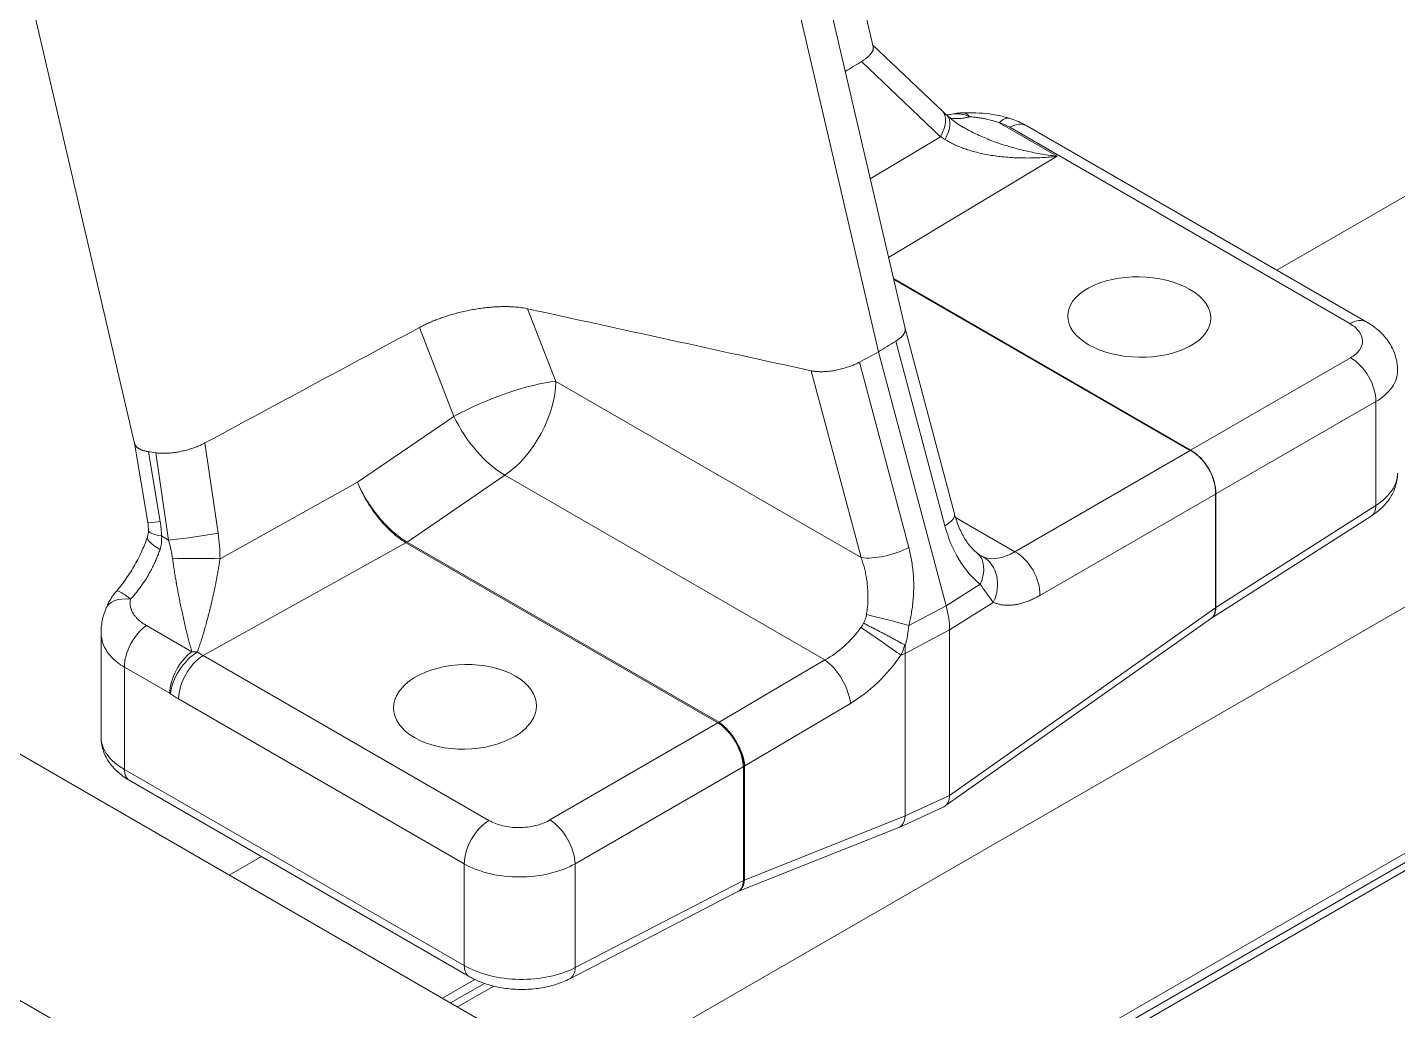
# Model space of a CAD drawing. Header units: millimetres. Extents: x -2122 to 22797, y 3569 to 89276.
# Drawn here: x 9202.2 to 9542.9, y 78974.9 to 79219.5 of the extents above; entities that cross this region are included whole.
import ezdxf

# ---------------------------------------------------------------- set-up
doc = ezdxf.new("R2010")
doc.units = ezdxf.units.MM
doc.header["$LTSCALE"] = 20
doc.layers.add('IA-TEXT', color=2, linetype='Continuous')
doc.layers.add('IA-TRAZ', color=8, linetype='Continuous', lineweight=5)
doc.styles.add('ING-AMB', font='romans.shx', dxfattribs={"width": 0.75, "oblique": 15})
doc.dimstyles.new('ING-AMB 16', dxfattribs={"dimscale": 16, "dimtxt": 3, "dimasz": 2.5, "dimexe": 1, "dimexo": 1, "dimgap": 1, "dimtad": 1, "dimdec": 0, "dimzin": 0, "dimdsep": 46, "dimtxsty": 'ING-AMB', "dimcen": 0.1, "dimclrd": 7, "dimclre": 7, "dimclrt": 2, "dimadec": 0, "dimazin": 0, "dimtfac": 1, "dimtdec": 0, "dimtmove": 0, "dimatfit": 0, "dimfxl": 1.25, "dimtfill": 1, "dimtolj": 1, "dimtzin": 0, "dimarcsym": 1})

# ---------------------------------------------------------------- blocks, each defined once
blk = doc.blocks.new('A$C6cb7b9ed')
at = {"color": 0, "linetype": 'Continuous', "lineweight": 0, "extrusion": (2.77556e-16, 0.816497, 0.57735)}
for p, q in [((2918.09, 4111.78), (871.01, 2929.9)), ((2918.09, 4109.45), (871.01, 2927.57)), ((2916.84, 4106.71), (869.77, 2924.83)), ((2224.94, 3772.83), (817.98, 2960.52)), ((1471.08, 3439.69), (1043.13, 3192.61)), ((759.07, 3149.55), (695.72, 3421.6)), ((942.73, 3248.21), (902.24, 3422.12)), ((950.66, 3178.09), (897.27, 3407.42)), ((944.04, 3172.3), (890.88, 3400.6)), ((871.01, 2991.14), (199.26, 3378.98)), ((817.98, 2960.52), (146.23, 3348.36)), ((942.64, 3248.61), (959.88, 3232.25)), ((959.48, 3225.83), (939.8, 3244.52)), ((974.07, 3229.28), (988.5, 3220.95)), ((1061.22, 3179.35), (976.69, 3228.16)), ((980.97, 3228.51), (1065.5, 3179.7)), ((941.99, 3215.33), (959.48, 3225.83)), ((988.5, 3220.95), (946.55, 3195.76)), ((947.76, 3190.54), (1021.67, 3147.88)), ((1021.57, 3147.81), (947.8, 3190.4)), ((856.79, 3183.04), (863.8, 3164.98)), ((838.48, 3156.26), (829.9, 3178.38)), ((962.94, 3132.06), (950.66, 3178.11)), ((960.87, 3109.16), (944.04, 3172.3)), ((960.58, 3129.04), (948.33, 3174.95)), ((939.29, 3169.74), (951.58, 3123.66)), ((1021.67, 3147.88), (1061.42, 3170.83)), ((939.72, 3121.15), (927.33, 3167.61)), ((863.8, 3164.98), (939.72, 3121.15)), ((1067.7, 3159.94), (1027.95, 3136.99)), ((1067.7, 3134.12), (1067.7, 3159.94)), ((814.46, 3139.87), (838.48, 3156.26)), ((759.06, 3149.6), (762.35, 3129.88)), ((776.56, 3149.66), (779.84, 3127.25)), ((762.53, 3147.48), (765.43, 3130.09)), ((767.5, 3125.5), (764.32, 3147.22)), ((977.91, 3122.61), (1021.57, 3147.81)), ((851.17, 3141.64), (826.81, 3125.02)), ((930.74, 3095.7), (851.17, 3141.64)), ((780.31, 3120.88), (814.46, 3139.87)), ((1027.84, 3136.94), (984.19, 3111.73)), ((1027.84, 3108.62), (1027.84, 3136.94)), ((1027.95, 3136.99), (1027.95, 3108.7)), ((1026.85, 3106.06), (1066.59, 3131.48)), ((1027.95, 3108.7), (1067.7, 3134.12)), ((963.22, 3131.09), (977.91, 3122.61)), ((765.74, 3126.52), (767.5, 3125.5)), ((826.53, 3124.82), (776.14, 3096.79)), ((904.13, 3080.02), (826.53, 3124.82)), ((826.82, 3125.01), (904.46, 3080.18)), ((960.87, 3109.16), (969.34, 3114.5)), ((951.57, 3104.23), (960.87, 3109.16)), ((972.58, 3110.02), (961.72, 3103.17)), ((961.72, 3062), (1027.84, 3108.62)), ((761.99, 3104.27), (773.29, 3097.74)), ((960.64, 3059.38), (1026.85, 3106.07)), ((750.74, 3102.45), (750.74, 3076.46)), ((961.72, 3103.17), (950.69, 3097.33)), ((961.72, 3062), (961.72, 3103.17)), ((950.69, 3097.31), (949.63, 3096.88)), ((950.69, 3056.9), (950.69, 3097.31)), ((756.52, 3093.92), (756.52, 3068.48)), ((767.83, 3087.39), (756.52, 3093.92)), ((776.14, 3096.79), (847.17, 3055.78)), ((904.46, 3080.18), (930.74, 3095.7)), ((841.05, 3044.99), (770.01, 3086)), ((937.08, 3084.9), (910.8, 3069.38)), ((862.34, 3055.89), (904.13, 3080.02)), ((904.13, 3080.02), (904.14, 3080.02)), ((756.52, 3068.48), (841.05, 3019.67)), ((910.41, 3069.13), (868.62, 3045)), ((910.44, 3069.15), (910.41, 3069.13)), ((910.44, 3040.86), (910.44, 3069.15)), ((910.69, 3069.32), (910.69, 3040.96)), ((842.28, 3016.96), (757.75, 3065.76)), ((950.69, 3056.9), (961.72, 3062)), ((910.69, 3040.96), (950.69, 3056.89)), ((949.18, 3054.05), (960.33, 3059.2)), ((909.07, 3038.07), (949.09, 3054.01)), ((790.59, 3046.81), (782.59, 3042.19)), ((841.05, 3019.67), (841.05, 3044.99)), ((868.62, 3045), (868.62, 3019.18)), ((782.59, 3042.19), (835.63, 3011.57)), ((868.62, 3019.18), (910.44, 3040.86)), ((909.09, 3038.08), (867.27, 3016.4)), ((843.68, 3016.22), (835.63, 3011.57)), ((846.04, 3015.26), (837.64, 3010.41)), ((848.37, 3014.57), (839.4, 3009.39))]:
    blk.add_line(p, q, dxfattribs=at)
at = {"color": 0, "linetype": 'Continuous', "lineweight": 0}
for centre, major_axis, ratio, start_param, end_param in [((953.08, 3225.08), (6.8, 7.16), 0.483221, -1.045315, 0), ((954.4, 3223.85), (6.71, 7.25), 0.434328, -1.022612, 0), ((973.9, 3221.93), (2.64, 8.49), 0.376106, 0, 0.651747), ((970.47, 3225.05), (-9.16, 1.05), 0.531857, -2.254713, -1.913135), ((976.52, 3220.81), (4.44, 7.7), 0.57735, 0, 0.759218), ((1061.05, 3172), (4.44, 7.7), 0.57735, 0.000001, 0.759218), ((1061.25, 3163.48), (-4.44, 7.7), 0.607171, -2.355852, -0.785741), ((849.83, 3156.92), (-18.42, -7.15), 0.211325, -2.509678, -0.991242), ((849.83, 3156.92), (9.88, 17.11), 0.57735, -2.260223, -0.785398), ((1021.24, 3140.37), (-4.44, 7.7), 0.636121, -2.354825, -0.786768), ((1021.5, 3140.53), (-4.44, 7.7), 0.607171, -2.355852, -0.785741), ((954.35, 3129.77), (8.59, 2.29), 0.345066, -0.855882, 0), ((772.09, 3131.51), (-9.74, -1.63), 0.042248, 0, 0.810873), ((772.4, 3127.94), (-9.88, -0.06), 0.189338, 0.000007, 0.829483), ((771.61, 3123.12), (-9.35, 3.19), 0.244065, 0.000066, 0.929295), ((774.16, 3126.93), (9.77, 1.43), 0.06145, -2.329668, -0.960292), ((753.89, 3124.91), (-8.88, 20.44), 0.585154, -2.012557, -1.791291), ((936.32, 3194.37), (109.72, 69.14), 0.066829, -3.108425, -3.106399), ((963.11, 3115.23), (5.5, 6.98), 0.647194, -1.193716, -0.000001), ((978.58, 3139.17), (8.82, 17.7), 0.532047, -3.105409, -2.441137), ((965.98, 3113.45), (3.44, 8.19), 0.836729, -1.639042, -0.102629), ((977.58, 3115.17), (-4.44, 7.7), 0.636121, -2.354825, -0.786768), ((947.77, 3111.22), (-9.86, 17.08), 0.57735, -2.356198, -2.007125), ((946, 3105.35), (-8.6, 2.23), 0.04642, -2.262706, -0.94676), ((929.24, 3111.07), (-11.9, -15.87), 0.642269, 0.9586, 1.593089), ((943.89, 3100.8), (-7.3, 5.07), 0.008672, -2.468124, -0.953239), ((776.29, 3113.07), (10.04, -17.09), 0.59571, -0.890402, -0.789185), ((937.68, 3105.93), (-8.37, 17.93), 0.556065, -2.307543, -2.194774), ((841.22, 3084.03), (-17.77, -0.41), 0.592266, -5.511224, 0.771961), ((931.34, 3088.82), (-4.52, 7.65), 0.469426, -2.357279, -0.794509), ((767.83, 3085.82), (-0.96, 1.66), 0.57735, -0.886915, -0.785573), ((904.09, 3083.65), (-3.9, -3.21), 0.623332, 1.169904, 1.181088), ((904.96, 3073.24), (-4.46, 7.69), 0.475436, -2.353619, -0.79004), ((905.07, 3073.3), (-4.52, 7.65), 0.469426, -2.357279, -0.794509), ((904.29, 3072.86), (-4.44, 7.7), 0.546739, -2.355852, -0.785741), ((904.32, 3072.87), (-4.46, 7.69), 0.545301, -2.356969, -0.786922), ((946.79, 3059.47), (-2.34, 5.45), 0.574544, 3.126066, 3.991227), ((862.5, 3048.73), (-4.44, 7.7), 0.546739, -2.355852, -0.785741), ((906.87, 3043.57), (2.19, -5.51), 0.573314, 0.004029, 0.86516), ((906.36, 3043.34), (2.73, -5.26), 0.576955, 0, 0.811218), ((864.54, 3021.66), (2.73, -5.26), 0.576955, 0, 0.811218)]:
    blk.add_ellipse(centre, major_axis=major_axis, ratio=ratio, start_param=start_param, end_param=end_param, dxfattribs=at)
at = {"color": 0, "linetype": 'Continuous', "lineweight": 0, "extrusion": (2.42655e-16, 1.71846e-16, -1)}
blk.add_ellipse((965.31, 3222.89), major_axis=(-0.19, 8.89), ratio=0.375481, start_param=0.000193, end_param=0.488325, dxfattribs=at)
at = {"color": 0, "linetype": 'Continuous', "lineweight": 0, "extrusion": (-2.03314e-15, -3.24612e-15, -1)}
blk.add_ellipse((964.89, 3222.89), major_axis=(-18.78, 11.76), ratio=0.017335, start_param=-1.350359, end_param=-1.289866, dxfattribs=at)
at = {"color": 0, "linetype": 'Continuous', "lineweight": 0, "extrusion": (-5.54986e-17, 1.17977e-18, -1)}
blk.add_ellipse((1008.89, 3180.97), major_axis=(-17.79, 0.38), ratio=0.562058, start_param=-0.796831, end_param=5.486354, dxfattribs=at)
at = {"color": 0, "linetype": 'Continuous', "lineweight": 0, "extrusion": (-3.3436e-17, 2.45991e-16, -1)}
blk.add_ellipse((849.83, 3156.92), major_axis=(-11.13, 16.32), ratio=0.516527, start_param=-2.314791, end_param=-1.269942, dxfattribs=at)
at = {"color": 0, "linetype": 'Continuous', "lineweight": 0, "extrusion": (-1.19875e-16, 3.32537e-16, -1)}
blk.add_ellipse((1029.6, 3147.01), major_axis=(8.63, 0.04), ratio=0.265759, start_param=-2.766673, end_param=-2.73647, dxfattribs=at)
at = {"color": 0, "linetype": 'Continuous', "lineweight": 0, "extrusion": (7.59193e-17, 1.99811e-17, -1)}
blk.add_ellipse((1031.17, 3144.3), major_axis=(-4.35, -7.46), ratio=0.265759, start_param=-0.405122, end_param=-0.37492, dxfattribs=at)
at = {"color": 0, "linetype": 'Continuous', "lineweight": 0, "extrusion": (6.74475e-17, 3.06689e-16, -1)}
blk.add_ellipse((1063.4, 3136.47), major_axis=(3.19, -4.99), ratio=0.576955, start_param=-0.758894, end_param=0, dxfattribs=at)
at = {"color": 0, "linetype": 'Continuous', "lineweight": 0, "extrusion": (1.79301e-17, 1.7072e-16, -1)}
blk.add_ellipse((756.82, 3128.29), major_axis=(1.98, -14), ratio=0.621694, start_param=-1.61158, end_param=-1.357032, dxfattribs=at)
at = {"color": 0, "linetype": 'Continuous', "lineweight": 0, "extrusion": (1.75005e-17, 5.95449e-17, -1)}
blk.add_ellipse((761.09, 3125.37), major_axis=(-5.16, 28.72), ratio=0.644592, start_param=1.620997, end_param=1.842057, dxfattribs=at)
at = {"color": 0, "linetype": 'Continuous', "lineweight": 0, "extrusion": (2.34044e-18, 3.23674e-16, -1)}
blk.add_ellipse((826.41, 3129.6), major_axis=(-3.09, -5.06), ratio=0.590234, start_param=-0.895412, end_param=-0.825678, dxfattribs=at)
at = {"color": 0, "linetype": 'Continuous', "lineweight": 0, "extrusion": (1.66073e-17, 2.77058e-16, -1)}
blk.add_ellipse((935.6, 3197.53), major_axis=(-109.5, -72.31), ratio=0.095174, start_param=-0.046107, end_param=-0.044078, dxfattribs=at)
at = {"color": 0, "linetype": 'Continuous', "lineweight": 0, "extrusion": (-2.5697e-16, 2.76559e-16, -1)}
blk.add_ellipse((826.42, 3129.59), major_axis=(-2.96, -5.13), ratio=0.57735, start_param=-0.88137, end_param=-0.811578, dxfattribs=at)
at = {"color": 0, "linetype": 'Continuous', "lineweight": 0, "extrusion": (-5.38958e-18, 2.66453e-15, -1)}
blk.add_ellipse((774.63, 3120.55), major_axis=(9.88, 0), ratio=0.040344, start_param=-2.241075, end_param=-0.958755, dxfattribs=at)
at = {"color": 0, "linetype": 'Continuous', "lineweight": 0, "extrusion": (1.35881e-16, -7.86661e-17, -1)}
blk.add_ellipse((946.01, 3124.78), major_axis=(-8.59, -2.29), ratio=0.345066, start_param=-2.180991, end_param=-0.662554, dxfattribs=at)
at = {"color": 0, "linetype": 'Continuous', "lineweight": 0, "extrusion": (-3.62047e-17, 4.32932e-16, -1)}
blk.add_ellipse((760.22, 3105.25), major_axis=(-8.25, 3.3), ratio=0.553151, start_param=0.000007, end_param=1.094965, dxfattribs=at)
at = {"color": 0, "linetype": 'Continuous', "lineweight": 0, "extrusion": (1.14215e-16, 3.36595e-16, -1)}
blk.add_ellipse((1023.65, 3111.05), major_axis=(3.19, -4.99), ratio=0.576955, start_param=-0.758894, end_param=-0.002194, dxfattribs=at)
at = {"color": 0, "linetype": 'Continuous', "lineweight": 0, "extrusion": (2.53601e-16, 3.14651e-16, -1)}
blk.add_ellipse((1023.44, 3110.91), major_axis=(3.41, -4.84), ratio=0.575771, start_param=-0.731812, end_param=0, dxfattribs=at)
at = {"color": 0, "linetype": 'Continuous', "lineweight": 0, "extrusion": (-8.9074e-17, 2.0528e-16, -1)}
blk.add_ellipse((1031.16, 3099.66), major_axis=(-2.72, 9.28), ratio=0.4236, start_param=-0.163067, end_param=-0.132856, dxfattribs=at)
at = {"color": 0, "linetype": 'Continuous', "lineweight": 0, "extrusion": (3.89112e-17, 2.3393e-16, -1)}
blk.add_ellipse((762.81, 3097.55), major_axis=(4.44, 7.7), ratio=0.57735, start_param=-2.356194, end_param=-0.916272, dxfattribs=at)
at = {"color": 0, "linetype": 'Continuous', "lineweight": 0, "extrusion": (-8.49925e-17, 2.41367e-16, -1)}
blk.add_ellipse((774.11, 3091.02), major_axis=(4.44, 7.7), ratio=0.57735, start_param=-2.356194, end_param=-0.916272, dxfattribs=at)
at = {"color": 0, "linetype": 'Continuous', "lineweight": 0, "extrusion": (-1.05098e-16, 1.40603e-16, -1)}
blk.add_ellipse((774.25, 3090.93), major_axis=(5.07, 7.3), ratio=0.516018, start_param=-2.401956, end_param=-0.861792, dxfattribs=at)
at = {"color": 0, "linetype": 'Continuous', "lineweight": 0, "extrusion": (3.46913e-17, 2.19318e-16, -1)}
blk.add_ellipse((774.19, 3090.11), major_axis=(9.83, -1.55), ratio=0.759953, start_param=-1.781692, end_param=-1.640089, dxfattribs=at)
at = {"color": 0, "linetype": 'Continuous', "lineweight": 0, "extrusion": (-1.65999e-17, 1.37781e-16, -1)}
for centre in [(776.3, 3089.63), (847.34, 3048.62)]:
    blk.add_ellipse(centre, major_axis=(4.44, 7.7), ratio=0.57735, start_param=-2.356194, end_param=-0.811578, dxfattribs=at)
at = {"color": 0, "linetype": 'Continuous', "lineweight": 0, "extrusion": (1.0903e-16, 2.55245e-16, -1)}
blk.add_ellipse((770.01, 3109.43), major_axis=(-14.35, 24.85), ratio=0.57735, start_param=-2.356187, end_param=-2.254929, dxfattribs=at)
at = {"color": 0, "linetype": 'Continuous', "lineweight": 0, "extrusion": (-4.79676e-17, 6.21457e-17, -1)}
blk.add_ellipse((1461.8, 3007.03), major_axis=(-558.62, 71.93), ratio=0.03872, start_param=0.054049, end_param=0.061861, dxfattribs=at)
at = {"color": 0, "linetype": 'Continuous', "lineweight": 0, "extrusion": (1.14741e-16, 2.54248e-16, -1)}
blk.add_ellipse((760.71, 3070.9), major_axis=(-2.96, -5.13), ratio=0.57735, start_param=0, end_param=0.785398, dxfattribs=at)
at = {"color": 0, "linetype": 'Continuous', "lineweight": 0, "extrusion": (-3.20253e-16, 3.13855e-16, -1)}
blk.add_ellipse((1124.19, 3585.2), major_axis=(-215.16, -516.37), ratio=0.038602, start_param=-0.062433, end_param=-0.054596, dxfattribs=at)
at = {"color": 0, "linetype": 'Continuous', "lineweight": 0, "extrusion": (-1.74553e-16, 3.04616e-16, -1)}
blk.add_ellipse((909.97, 3078.01), major_axis=(8.21, 9.19), ratio=0.587419, start_param=-4.214894, end_param=-4.203711, dxfattribs=at)
at = {"color": 0, "linetype": 'Continuous', "lineweight": 0, "extrusion": (1.28814e-17, 1.99733e-16, -1)}
blk.add_ellipse((957.52, 3064.43), major_axis=(2.97, -5.15), ratio=0.575771, start_param=-0.784029, end_param=0.052217, dxfattribs=at)
at = {"color": 0, "linetype": 'Continuous', "lineweight": 0, "extrusion": (-1.37044e-16, 1.66516e-16, -1)}
blk.add_ellipse((911.18, 3038.33), major_axis=(0, 2.7), ratio=0.774612, start_param=-0.361591, end_param=-0.234225, dxfattribs=at)
at = {"color": 0, "linetype": 'Continuous', "lineweight": 0, "extrusion": (-8.87111e-17, 1.79415e-16, -1)}
blk.add_ellipse((845.24, 3022.09), major_axis=(-2.96, -5.13), ratio=0.57735, start_param=0, end_param=0.785398, dxfattribs=at)
at = {"color": 0, "linetype": 'Continuous', "lineweight": 0}
for points, weights in [([(939.8, 3244.52), (941.91, 3245.83), (942.98, 3247.14), (942.73, 3248.21)], [1, 0.916395731961, 0.88772955141, 0.914001458347]), ([(829.9, 3178.38), (838.12, 3182.81), (849.07, 3184.71), (856.76, 3183.04)], [1, 0.817280942531, 0.816916973799, 0.998908093805]), ([(856.76, 3183.04), (856.77, 3183.04), (856.78, 3183.04), (856.79, 3183.04)], [0.998908093805, 0.999271336079, 0.999635304811, 1]), ([(948.33, 3174.95), (950.01, 3176), (950.89, 3177.11), (950.66, 3178.09)], [1, 0.898752231693, 0.85349583585, 0.86423081247]), ([(927.33, 3167.61), (930.71, 3166.87), (935.59, 3167.74), (939.29, 3169.74)], [1, 0.816916247342, 0.816916247342, 1]), ([(759.07, 3149.55), (759.31, 3148.5), (760.53, 3147.78), (762.53, 3147.48)], [0.99006369619, 0.94287321515, 0.94618531642, 1]), ([(764.32, 3147.22), (768, 3146.67), (772.8, 3147.63), (776.56, 3149.66)], [1, 0.849744137706, 0.849744137706, 1]), ([(950.69, 3097.33), (950.69, 3097.32), (950.69, 3097.31), (950.69, 3097.31)], [1, 0.999999904181, 0.999999904181, 1]), ([(950.69, 3056.89), (950.69, 3056.89), (950.69, 3056.9), (950.69, 3056.9)], [1, 0.9999996191, 0.9999996191, 1])]:
    blk.add_rational_spline(points, weights, degree=3, dxfattribs=at)
for points in [[(935.78, 3242.03), (937.12, 3242.86), (938.46, 3243.69), (939.8, 3244.52)], [(959.88, 3232.25), (960.28, 3231.87), (960.69, 3231.48), (961.1, 3231.1)], [(961.94, 3231.38), (962.97, 3231.61), (964.04, 3231.75), (965.12, 3231.78)], [(856.79, 3183.04), (880.31, 3177.89), (903.82, 3172.75), (927.33, 3167.61)], [(776.56, 3149.66), (794.34, 3159.23), (812.12, 3168.81), (829.9, 3178.38)], [(939.29, 3169.74), (940.87, 3170.59), (942.46, 3171.44), (944.04, 3172.3)], [(944.04, 3172.3), (945.47, 3173.18), (946.9, 3174.07), (948.33, 3174.95)], [(762.53, 3147.48), (763.12, 3147.39), (763.72, 3147.3), (764.32, 3147.22)], [(762.27, 3126.31), (762.44, 3126.81), (762.53, 3127.32), (762.53, 3127.88)], [(762.53, 3127.88), (762.52, 3128.53), (762.47, 3129.21), (762.35, 3129.88)], [(939.7, 3103.78), (939.94, 3104.12), (940.16, 3104.47), (940.35, 3104.83)], [(951.57, 3104.23), (951.46, 3102.52), (951.16, 3100.85), (950.66, 3099.23)], [(950.6, 3099.42), (950.33, 3098.55), (950, 3097.7), (949.63, 3096.88)]]:
    blk.add_open_spline(points, degree=3, dxfattribs=at)
for points, knots in [([(960.98, 3231.21), (961.05, 3231.22), (961.11, 3231.23), (961.39, 3231.26), (961.62, 3231.3), (961.87, 3231.36)], [9.4517, 9.4517, 9.4517, 9.4517, 10.069049, 10.069049, 11.867183, 11.867183, 11.867183, 11.867183]), ([(961.1, 3231.1), (961.84, 3230.42), (962.68, 3229.76), (964.1, 3228.8), (964.64, 3228.46), (965.2, 3228.14)], [0, 0, 0, 0, 3.764031, 3.764031, 5.925643, 5.925643, 5.925643, 5.925643]), ([(966.71, 3230.77), (966.42, 3230.69), (966.14, 3230.62), (965.86, 3230.57), (965.58, 3230.51), (965.3, 3230.46), (965.02, 3230.42), (964.74, 3230.38), (964.46, 3230.36), (964.18, 3230.34), (963.9, 3230.32), (963.63, 3230.32), (963.35, 3230.33), (963.08, 3230.34), (962.81, 3230.36), (962.55, 3230.39), (962.28, 3230.42), (962.02, 3230.47), (961.77, 3230.52), (961.76, 3230.52), (961.76, 3230.53), (961.75, 3230.53)], [4.9361838, 4.9361838, 4.9361838, 4.9361838, 4.9972539, 4.9972539, 4.9972539, 5.0589091, 5.0589091, 5.0589091, 5.1210951, 5.1210951, 5.1210951, 5.1838388, 5.1838388, 5.1838388, 5.2467092, 5.2467092, 5.2467092, 5.309464, 5.309464, 5.309464, 5.3108936, 5.3108936, 5.3108936, 5.3108936]), ([(966.71, 3230.77), (966.18, 3231.02), (965.65, 3231.21), (965.11, 3231.34), (964.84, 3231.41), (964.57, 3231.45), (964.3, 3231.49), (964.02, 3231.52), (963.75, 3231.54), (963.47, 3231.54), (962.93, 3231.54), (962.4, 3231.48), (961.87, 3231.36)], [0, 0, 0, 0, 0.000999487, 0.000999487, 0.000999487, 0.00149923, 0.00149923, 0.00149923, 0.001998974, 0.001998974, 0.001998974, 0.002993014, 0.002993014, 0.002993014, 0.002993014]), ([(965.12, 3231.78), (966.12, 3231.8), (967.18, 3231.79), (969.35, 3231.71), (970.48, 3231.62), (972.82, 3231.32), (974.03, 3231.09), (975.65, 3230.68), (976.1, 3230.56), (976.55, 3230.42)], [0.00067, 0.00067, 0.00067, 0.00067, 3.192993, 3.192993, 6.561194, 6.561194, 10.272527, 10.272527, 11.708229, 11.708229, 11.708229, 11.708229]), ([(974.07, 3229.28), (973.87, 3229.36), (973.68, 3229.43), (973.48, 3229.49), (973.29, 3229.56), (973.09, 3229.62), (972.9, 3229.69), (972.71, 3229.74), (972.52, 3229.8), (972.33, 3229.85), (972.29, 3229.87), (972.24, 3229.88), (972.19, 3229.89), (971.98, 3229.95), (971.76, 3230.01), (971.55, 3230.06), (971.34, 3230.11), (971.13, 3230.16), (970.91, 3230.21), (970.79, 3230.24), (970.66, 3230.26), (970.54, 3230.29), (970.45, 3230.3), (970.37, 3230.32), (970.29, 3230.34), (970.13, 3230.37), (969.97, 3230.4), (969.8, 3230.42), (969.65, 3230.45), (969.5, 3230.47), (969.34, 3230.5), (969.13, 3230.53), (968.92, 3230.56), (968.71, 3230.59), (968.68, 3230.59), (968.65, 3230.59), (968.62, 3230.6), (968.56, 3230.61), (968.49, 3230.61), (968.43, 3230.62), (968.23, 3230.65), (968.04, 3230.67), (967.84, 3230.69), (967.65, 3230.7), (967.46, 3230.72), (967.27, 3230.73), (967.08, 3230.75), (966.89, 3230.76), (966.71, 3230.77)], [0, 0, 0, 0, 0.000348938, 0.000348938, 0.000348938, 0.000684045, 0.000684045, 0.000684045, 0.001001475, 0.001001475, 0.001001475, 0.001083606, 0.001083606, 0.001083606, 0.001435153, 0.001435153, 0.001435153, 0.001780235, 0.001780235, 0.001780235, 0.00198021, 0.00198021, 0.00198021, 0.002111452, 0.002111452, 0.002111452, 0.002364389, 0.002364389, 0.002364389, 0.002600403, 0.002600403, 0.002600403, 0.002926701, 0.002926701, 0.002926701, 0.002970315, 0.002970315, 0.002970315, 0.003071688, 0.003071688, 0.003071688, 0.003372388, 0.003372388, 0.003372388, 0.003666404, 0.003666404, 0.003666404, 0.00396042, 0.00396042, 0.00396042, 0.00396042]), ([(976.55, 3230.42), (977.8, 3230.03), (979, 3229.54), (980.42, 3228.81), (980.69, 3228.66), (980.97, 3228.51)], [0, 0, 0, 0, 4.060505, 4.060505, 5.071368, 5.071368, 5.071368, 5.071368]), ([(965.2, 3228.14), (965.36, 3228.04), (965.52, 3227.95), (965.69, 3227.86), (966.15, 3227.6), (966.62, 3227.35), (967.11, 3227.1), (967.61, 3226.84), (968.12, 3226.59), (968.65, 3226.35), (969.18, 3226.1), (969.73, 3225.85), (970.29, 3225.62), (970.86, 3225.37), (971.45, 3225.14), (972.04, 3224.91), (972.18, 3224.86), (972.31, 3224.8), (972.45, 3224.75), (973.07, 3224.52), (973.7, 3224.29), (974.34, 3224.08), (974.99, 3223.86), (975.65, 3223.65), (976.31, 3223.45), (976.98, 3223.25), (977.65, 3223.06), (978.33, 3222.88), (978.95, 3222.71), (979.58, 3222.55), (980.21, 3222.4), (980.9, 3222.24), (981.6, 3222.09), (982.29, 3221.94), (982.96, 3221.81), (983.63, 3221.68), (984.29, 3221.56), (984.95, 3221.45), (985.6, 3221.34), (986.25, 3221.25), (986.89, 3221.15), (987.52, 3221.07), (988.15, 3220.99), (988.27, 3220.98), (988.38, 3220.96), (988.5, 3220.95)], [0.8153593, 0.8153593, 0.8153593, 0.8153593, 0.8348788, 0.8348788, 0.8348788, 0.890213, 0.890213, 0.890213, 0.9470763, 0.9470763, 0.9470763, 1.0048791, 1.0048791, 1.0048791, 1.0639955, 1.0639955, 1.0639955, 1.0777251, 1.0777251, 1.0777251, 1.1389996, 1.1389996, 1.1389996, 1.2010213, 1.2010213, 1.2010213, 1.2632689, 1.2632689, 1.2632689, 1.3205787, 1.3205787, 1.3205787, 1.3831331, 1.3831331, 1.3831331, 1.4434306, 1.4434306, 1.4434306, 1.5025489, 1.5025489, 1.5025489, 1.5601619, 1.5601619, 1.5601619, 1.5707963, 1.5707963, 1.5707963, 1.5707963]), ([(988.5, 3220.95), (987.88, 3220.88), (987.25, 3220.82), (986.62, 3220.77), (985.98, 3220.71), (985.33, 3220.67), (984.68, 3220.63), (984.01, 3220.59), (983.35, 3220.57), (982.68, 3220.55), (982, 3220.53), (981.32, 3220.52), (980.64, 3220.53), (980.52, 3220.53), (980.41, 3220.53), (980.29, 3220.53), (979.61, 3220.54), (978.93, 3220.55), (978.26, 3220.58), (977.59, 3220.61), (976.93, 3220.65), (976.27, 3220.71), (975.62, 3220.76), (974.98, 3220.82), (974.34, 3220.89), (973.76, 3220.96), (973.17, 3221.03), (972.6, 3221.12), (971.99, 3221.21), (971.39, 3221.31), (970.81, 3221.42), (970.25, 3221.53), (969.71, 3221.65), (969.17, 3221.77), (968.65, 3221.89), (968.14, 3222.02), (967.64, 3222.16), (967.15, 3222.29), (966.67, 3222.44), (966.21, 3222.59), (966.1, 3222.62), (966, 3222.65), (965.9, 3222.69), (965.44, 3222.84), (965, 3223), (964.57, 3223.17), (964.15, 3223.33), (963.74, 3223.5), (963.35, 3223.67), (962.96, 3223.85), (962.58, 3224.03), (962.22, 3224.21), (961.86, 3224.39), (961.52, 3224.58), (961.19, 3224.77), (960.98, 3224.89), (960.78, 3225.01), (960.58, 3225.14)], [4.712389, 4.712389, 4.712389, 4.712389, 4.7699355, 4.7699355, 4.7699355, 4.8293227, 4.8293227, 4.8293227, 4.8898607, 4.8898607, 4.8898607, 4.9519053, 4.9519053, 4.9519053, 4.9626066, 4.9626066, 4.9626066, 5.0248599, 5.0248599, 5.0248599, 5.0871268, 5.0871268, 5.0871268, 5.1483693, 5.1483693, 5.1483693, 5.2054602, 5.2054602, 5.2054602, 5.2661718, 5.2661718, 5.2661718, 5.3237944, 5.3237944, 5.3237944, 5.3804612, 5.3804612, 5.3804612, 5.4358685, 5.4358685, 5.4358685, 5.4483065, 5.4483065, 5.4483065, 5.503537, 5.503537, 5.503537, 5.5577804, 5.5577804, 5.5577804, 5.6115238, 5.6115238, 5.6115238, 5.6646076, 5.6646076, 5.6646076, 5.6985, 5.6985, 5.6985, 5.6985]), ([(1061.42, 3170.83), (1062.38, 3171.38), (1063.14, 3172.05), (1064.16, 3173.5), (1064.42, 3174.28), (1064.38, 3175.85), (1064.09, 3176.64), (1063, 3178.11), (1062.21, 3178.78), (1061.22, 3179.35)], [4.738569, 4.738569, 4.738569, 4.738569, 5.124723, 5.124723, 5.510877, 5.510877, 5.897031, 5.897031, 6.283185, 6.283185, 6.283185, 6.283185]), ([(1065.5, 3179.7), (1066.59, 3179.07), (1067.61, 3178.34), (1069.45, 3176.67), (1070.27, 3175.73), (1071.59, 3173.73), (1072.12, 3172.67), (1072.83, 3170.52), (1073.04, 3169.42), (1073.12, 3168.09), (1073.12, 3167.86), (1073.12, 3167.64)], [0.000004, 0.000004, 0.000004, 0.000004, 4.052333, 4.052333, 8.093454, 8.093454, 11.895487, 11.895487, 15.479799, 15.479799, 16.209886, 16.209886, 16.209886, 16.209886]), ([(1073.12, 3167.64), (1073.12, 3166.24), (1072.66, 3164.84), (1070.84, 3162.21), (1069.45, 3160.98), (1067.7, 3159.94)], [0.7852532, 0.7852532, 0.7852532, 0.7852532, 1.1584623, 1.1584623, 1.5446164, 1.5446164, 1.5446164, 1.5446164]), ([(1073.12, 3142.14), (1073.12, 3141.17), (1072.98, 3140.2), (1072.46, 3138.31), (1072.07, 3137.38), (1071.05, 3135.62), (1070.42, 3134.78), (1068.94, 3133.22), (1068.08, 3132.49), (1066.96, 3131.72), (1066.78, 3131.6), (1066.59, 3131.48)], [0.037146, 0.037146, 0.037146, 0.037146, 3.440143, 3.440143, 6.94068, 6.94068, 10.568781, 10.568781, 14.395266, 14.395266, 15.123851, 15.123851, 15.123851, 15.123851]), ([(1067.7, 3134.12), (1069.45, 3135.22), (1070.84, 3136.52), (1072.66, 3139.28), (1073.12, 3140.72), (1073.12, 3142.17)], [1.5969763, 1.5969763, 1.5969763, 1.5969763, 1.9831304, 1.9831304, 2.3561943, 2.3561943, 2.3561943, 2.3561943]), ([(826.81, 3125.02), (825.61, 3125.74), (824.41, 3126.63), (822.06, 3128.72), (820.91, 3129.91), (818.76, 3132.5), (817.75, 3133.9), (815.94, 3136.82), (815.13, 3138.35), (814.46, 3139.87)], [0.525947, 0.525947, 0.525947, 0.525947, 0.787159, 0.787159, 1.048372, 1.048372, 1.309584, 1.309584, 1.570796, 1.570796, 1.570796, 1.570796]), ([(826.51, 3124.83), (825.33, 3125.56), (824.14, 3126.47), (821.84, 3128.58), (820.72, 3129.78), (818.61, 3132.41), (817.63, 3133.83), (815.88, 3136.79), (815.1, 3138.33), (814.46, 3139.87)], [0.525947, 0.525947, 0.525947, 0.525947, 0.787159, 0.787159, 1.048372, 1.048372, 1.309584, 1.309584, 1.570796, 1.570796, 1.570796, 1.570796]), ([(962.94, 3132.06), (963.27, 3130.82), (963.67, 3129.64), (964.59, 3127.48), (965.12, 3126.48), (966.21, 3124.75), (966.78, 3124), (967.78, 3122.93), (968.2, 3122.54), (968.61, 3122.22)], [0, 0, 0, 0, 4.271025, 4.271025, 8.545655, 8.545655, 12.692944, 12.692944, 15.71067, 15.71067, 15.71067, 15.71067]), ([(969.34, 3114.5), (967.39, 3116.03), (965.59, 3118.11), (964.08, 3120.6), (962.58, 3123.09), (961.39, 3125.99), (960.58, 3129.04)], [0.7457781, 0.7457781, 0.7457781, 0.7457781, 1.0822596, 1.0822596, 1.0822596, 1.4187489, 1.4187489, 1.4187489, 1.4187489]), ([(754.62, 3112.88), (755.43, 3113.83), (756.22, 3114.86), (757.74, 3117.02), (758.47, 3118.18), (759.81, 3120.55), (760.43, 3121.78), (761.46, 3124.11), (761.89, 3125.22), (762.27, 3126.31)], [0, 0, 0, 0, 4.011346, 4.011346, 8.092787, 8.092787, 12.192532, 12.192532, 15.823185, 15.823185, 15.823185, 15.823185]), ([(765.74, 3126.52), (765.78, 3126.21), (765.79, 3125.91), (765.79, 3125.35), (765.78, 3125.09), (765.75, 3124.83), (765.75, 3124.82), (765.73, 3124.66), (765.71, 3124.51), (765.66, 3124.22), (765.63, 3124.07), (765.57, 3123.78), (765.53, 3123.63), (765.46, 3123.39), (765.43, 3123.3), (765.4, 3123.2)], [0, 0, 0, 0, 0.000464938, 0.000464938, 0.00085995, 0.00085995, 0.00087405, 0.00087405, 0.00110352, 0.00110352, 0.001333426, 0.001333426, 0.001564968, 0.001564968, 0.0017199, 0.0017199, 0.0017199, 0.0017199]), ([(765.4, 3123.2), (765.27, 3122.84), (765.14, 3122.47), (765.01, 3122.11), (764.87, 3121.74), (764.72, 3121.37), (764.57, 3121), (764.41, 3120.62), (764.24, 3120.24), (764.07, 3119.86), (763.9, 3119.49), (763.72, 3119.11), (763.53, 3118.74), (763.34, 3118.37), (763.15, 3117.99), (762.94, 3117.62), (762.74, 3117.25), (762.53, 3116.88), (762.32, 3116.52), (762.1, 3116.16), (761.88, 3115.81), (761.66, 3115.46), (761.44, 3115.11), (761.21, 3114.76), (760.97, 3114.43), (760.74, 3114.09), (760.5, 3113.76), (760.26, 3113.44), (760.02, 3113.12), (759.77, 3112.81), (759.53, 3112.5), (759.28, 3112.2), (759.04, 3111.91), (758.79, 3111.62), (758.55, 3111.35), (758.3, 3111.08), (758.06, 3110.82)], [0.4729667, 0.4729667, 0.4729667, 0.4729667, 0.5341451, 0.5341451, 0.5341451, 0.5959046, 0.5959046, 0.5959046, 0.6591244, 0.6591244, 0.6591244, 0.7218991, 0.7218991, 0.7218991, 0.7853415, 0.7853415, 0.7853415, 0.8487838, 0.8487838, 0.8487838, 0.9115815, 0.9115815, 0.9115815, 0.9744542, 0.9744542, 0.9744542, 1.0369934, 1.0369934, 1.0369934, 1.0991531, 1.0991531, 1.0991531, 1.1605298, 1.1605298, 1.1605298, 1.2201674, 1.2201674, 1.2201674, 1.2201674]), ([(941.05, 3106.98), (941.12, 3107.38), (941.18, 3107.79), (941.23, 3108.2), (941.28, 3108.62), (941.33, 3109.05), (941.36, 3109.47), (941.39, 3109.91), (941.41, 3110.35), (941.42, 3110.79), (941.43, 3111.23), (941.43, 3111.68), (941.42, 3112.13), (941.41, 3112.58), (941.39, 3113.04), (941.35, 3113.49), (941.34, 3113.69), (941.32, 3113.88), (941.3, 3114.08), (941.26, 3114.54), (941.21, 3114.99), (941.14, 3115.45), (941.08, 3115.9), (941, 3116.36), (940.92, 3116.81), (940.83, 3117.26), (940.73, 3117.71), (940.62, 3118.15), (940.52, 3118.59), (940.4, 3119.03), (940.28, 3119.46), (940.15, 3119.88), (940.02, 3120.3), (939.88, 3120.72), (939.83, 3120.86), (939.78, 3121), (939.72, 3121.15)], [0.7530721, 0.7530721, 0.7530721, 0.7530721, 0.8129194, 0.8129194, 0.8129194, 0.8734478, 0.8734478, 0.8734478, 0.9349025, 0.9349025, 0.9349025, 0.9967552, 0.9967552, 0.9967552, 1.0589257, 1.0589257, 1.0589257, 1.0859032, 1.0859032, 1.0859032, 1.148438, 1.148438, 1.148438, 1.2112001, 1.2112001, 1.2112001, 1.2737574, 1.2737574, 1.2737574, 1.3359324, 1.3359324, 1.3359324, 1.3973459, 1.3973459, 1.3973459, 1.4187489, 1.4187489, 1.4187489, 1.4187489]), ([(951.58, 3123.66), (951.71, 3123.15), (951.84, 3122.64), (952.07, 3121.59), (952.17, 3121.06), (952.36, 3119.98), (952.44, 3119.43), (952.58, 3118.31), (952.64, 3117.75), (952.73, 3116.62), (952.77, 3116.06), (952.81, 3115), (952.81, 3114.51), (952.81, 3113.45), (952.8, 3112.88), (952.75, 3111.74), (952.71, 3111.17), (952.61, 3110.05), (952.55, 3109.48), (952.41, 3108.37), (952.32, 3107.82), (952.13, 3106.74), (952.03, 3106.2), (951.81, 3105.19), (951.69, 3104.71), (951.57, 3104.23)], [4.8644364, 4.8644364, 4.8644364, 4.8644364, 4.9204346, 4.9204346, 4.9769257, 4.9769257, 5.0339933, 5.0339933, 5.0912139, 5.0912139, 5.1483818, 5.1483818, 5.1972786, 5.1972786, 5.2542362, 5.2542362, 5.3111376, 5.3111376, 5.3676205, 5.3676205, 5.423734, 5.423734, 5.4791381, 5.4791381, 5.5301133, 5.5301133, 5.5301133, 5.5301133]), ([(968.61, 3122.22), (968.89, 3122), (969.11, 3121.84), (969.32, 3121.71), (969.37, 3121.68), (969.4, 3121.66)], [0.00001, 0.00001, 0.00001, 0.00001, 1.768893, 1.768893, 2.565528, 2.565528, 2.565528, 2.565528]), ([(969.4, 3121.66), (969.41, 3121.65), (969.42, 3121.65), (969.52, 3121.59), (969.61, 3121.54), (969.8, 3121.45), (969.89, 3121.4), (970.02, 3121.34), (970.06, 3121.32), (970.11, 3121.31)], [0.0011469542, 0.0011469542, 0.0011469542, 0.0011469542, 0.0011729374, 0.0011729374, 0.0014289234, 0.0014289234, 0.0016960006, 0.0016960006, 0.0018266798, 0.0018266798, 0.0018266798, 0.0018266798]), ([(773.29, 3097.74), (773.18, 3098.16), (773.06, 3098.58), (772.94, 3099.01), (772.82, 3099.45), (772.7, 3099.9), (772.58, 3100.36), (772.46, 3100.83), (772.34, 3101.32), (772.22, 3101.81), (772.12, 3102.2), (772.02, 3102.6), (771.92, 3103), (771.8, 3103.5), (771.68, 3104.01), (771.56, 3104.52), (771.44, 3105.04), (771.32, 3105.55), (771.21, 3106.08), (771.09, 3106.59), (770.98, 3107.11), (770.87, 3107.63), (770.77, 3108.06), (770.68, 3108.49), (770.59, 3108.92), (770.49, 3109.43), (770.38, 3109.94), (770.28, 3110.45), (770.18, 3110.94), (770.09, 3111.44), (769.99, 3111.93), (769.9, 3112.42), (769.81, 3112.91), (769.72, 3113.39), (769.63, 3113.87), (769.54, 3114.34), (769.46, 3114.81), (769.45, 3114.87), (769.44, 3114.93), (769.43, 3114.99), (769.35, 3115.46), (769.27, 3115.92), (769.19, 3116.39), (769.11, 3116.84), (769.04, 3117.29), (768.97, 3117.73), (768.9, 3118.17), (768.83, 3118.61), (768.77, 3119.04), (768.7, 3119.46), (768.64, 3119.88), (768.58, 3120.29), (768.55, 3120.48), (768.52, 3120.67), (768.5, 3120.86)], [4.8170827, 4.8170827, 4.8170827, 4.8170827, 4.876531, 4.876531, 4.876531, 4.9370751, 4.9370751, 4.9370751, 4.99925, 4.99925, 4.99925, 5.0490402, 5.0490402, 5.0490402, 5.1110924, 5.1110924, 5.1110924, 5.1728921, 5.1728921, 5.1728921, 5.2334581, 5.2334581, 5.2334581, 5.2836187, 5.2836187, 5.2836187, 5.3422317, 5.3422317, 5.3422317, 5.3994256, 5.3994256, 5.3994256, 5.4557392, 5.4557392, 5.4557392, 5.5109143, 5.5109143, 5.5109143, 5.5180707, 5.5180707, 5.5180707, 5.5731661, 5.5731661, 5.5731661, 5.6273724, 5.6273724, 5.6273724, 5.6811161, 5.6811161, 5.6811161, 5.7342651, 5.7342651, 5.7342651, 5.7589933, 5.7589933, 5.7589933, 5.7589933]), ([(780.31, 3120.88), (780.25, 3120.48), (780.19, 3120.06), (780.12, 3119.64), (780.05, 3119.22), (779.98, 3118.79), (779.91, 3118.36), (779.84, 3117.92), (779.76, 3117.47), (779.68, 3117.02), (779.6, 3116.57), (779.51, 3116.11), (779.42, 3115.64), (779.38, 3115.43), (779.34, 3115.22), (779.3, 3115.01), (779.21, 3114.54), (779.11, 3114.07), (779.01, 3113.59), (778.91, 3113.11), (778.81, 3112.62), (778.7, 3112.13), (778.59, 3111.63), (778.48, 3111.13), (778.37, 3110.64), (778.25, 3110.13), (778.13, 3109.62), (778.01, 3109.11), (778, 3109.05), (777.98, 3108.99), (777.97, 3108.93), (777.84, 3108.41), (777.71, 3107.89), (777.58, 3107.37), (777.44, 3106.84), (777.31, 3106.32), (777.17, 3105.8), (777.03, 3105.27), (776.89, 3104.76), (776.74, 3104.24), (776.62, 3103.83), (776.51, 3103.41), (776.39, 3103), (776.24, 3102.5), (776.09, 3102.01), (775.94, 3101.52), (775.8, 3101.04), (775.65, 3100.57), (775.5, 3100.11), (775.36, 3099.66), (775.22, 3099.22), (775.07, 3098.79), (774.95, 3098.41), (774.82, 3098.04), (774.69, 3097.67)], [0.524192, 0.524192, 0.524192, 0.524192, 0.5772529, 0.5772529, 0.5772529, 0.6310052, 0.6310052, 0.6310052, 0.6852093, 0.6852093, 0.6852093, 0.7401663, 0.7401663, 0.7401663, 0.7651528, 0.7651528, 0.7651528, 0.820274, 0.820274, 0.820274, 0.8767931, 0.8767931, 0.8767931, 0.9341787, 0.9341787, 0.9341787, 0.9927486, 0.9927486, 0.9927486, 0.9995959, 0.9995959, 0.9995959, 1.0602104, 1.0602104, 1.0602104, 1.1216719, 1.1216719, 1.1216719, 1.1837198, 1.1837198, 1.1837198, 1.2341211, 1.2341211, 1.2341211, 1.2962575, 1.2962575, 1.2962575, 1.3573949, 1.3573949, 1.3573949, 1.4167279, 1.4167279, 1.4167279, 1.4694597, 1.4694597, 1.4694597, 1.4694597]), ([(972.58, 3110.02), (972.12, 3110.62), (971.62, 3111.3), (970.55, 3112.79), (969.97, 3113.61), (969.34, 3114.5)], [0, 0, 0, 0, 0.001957642, 0.001957642, 0.003915285, 0.003915285, 0.003915285, 0.003915285]), ([(751.96, 3108.55), (752.39, 3109.62), (752.94, 3110.63), (753.91, 3112.02), (754.25, 3112.46), (754.62, 3112.88)], [0.000374, 0.000374, 0.000374, 0.000374, 3.579736, 3.579736, 5.339126, 5.339126, 5.339126, 5.339126]), ([(754.62, 3112.88), (754.63, 3112.9), (754.68, 3112.9), (754.76, 3112.89), (754.86, 3112.86), (755.01, 3112.81), (755.21, 3112.71), (755.41, 3112.62), (755.66, 3112.49), (755.95, 3112.31), (756.09, 3112.23), (756.24, 3112.13), (756.41, 3112.03), (756.57, 3111.92), (756.74, 3111.81), (756.92, 3111.68), (757.27, 3111.43), (757.65, 3111.15), (758.06, 3110.82)], [0.003266245, 0.003266245, 0.003266245, 0.003266245, 0.004027823, 0.004027823, 0.004027823, 0.005039715, 0.005039715, 0.005039715, 0.006051607, 0.006051607, 0.006051607, 0.006557552, 0.006557552, 0.006557552, 0.007063498, 0.007063498, 0.007063498, 0.00807539, 0.00807539, 0.00807539, 0.00807539]), ([(758.06, 3110.82), (758.04, 3110.72), (758.02, 3110.63), (758.01, 3110.54), (757.99, 3110.44), (757.98, 3110.34), (757.97, 3110.25), (757.96, 3110.15), (757.96, 3110.05), (757.96, 3109.95), (757.96, 3109.94), (757.95, 3109.92), (757.95, 3109.91), (757.95, 3109.86), (757.95, 3109.81), (757.95, 3109.76), (757.96, 3109.6), (757.97, 3109.44), (757.98, 3109.29), (758, 3109.2), (758.01, 3109.11), (758.02, 3109.01), (758.04, 3108.93), (758.06, 3108.86), (758.07, 3108.78), (758.11, 3108.64), (758.15, 3108.5), (758.19, 3108.36), (758.22, 3108.28), (758.24, 3108.21), (758.27, 3108.13), (758.31, 3108.04), (758.35, 3107.95), (758.39, 3107.86), (758.46, 3107.7), (758.54, 3107.55), (758.62, 3107.4), (758.65, 3107.35), (758.68, 3107.31), (758.7, 3107.27), (758.75, 3107.18), (758.81, 3107.1), (758.86, 3107.02), (758.95, 3106.89), (759.04, 3106.76), (759.14, 3106.64), (759.19, 3106.57), (759.25, 3106.51), (759.3, 3106.44), (759.38, 3106.35), (759.46, 3106.25), (759.55, 3106.16), (759.59, 3106.12), (759.62, 3106.08), (759.66, 3106.04), (759.78, 3105.92), (759.9, 3105.8), (760.03, 3105.69), (760.04, 3105.68), (760.05, 3105.67), (760.06, 3105.66), (760.11, 3105.61), (760.16, 3105.57), (760.21, 3105.52), (760.48, 3105.29), (760.75, 3105.08), (761.05, 3104.87), (761.35, 3104.66), (761.66, 3104.46), (761.99, 3104.27)], [0, 0, 0, 0, 0.000183296, 0.000183296, 0.000183296, 0.000374016, 0.000374016, 0.000374016, 0.000576406, 0.000576406, 0.000576406, 0.000602713, 0.000602713, 0.000602713, 0.000708992, 0.000708992, 0.000708992, 0.001040251, 0.001040251, 0.001040251, 0.001241461, 0.001241461, 0.001241461, 0.001417984, 0.001417984, 0.001417984, 0.001732647, 0.001732647, 0.001732647, 0.001915191, 0.001915191, 0.001915191, 0.002126976, 0.002126976, 0.002126976, 0.002509998, 0.002509998, 0.002509998, 0.002621129, 0.002621129, 0.002621129, 0.002835969, 0.002835969, 0.002835969, 0.003179296, 0.003179296, 0.003179296, 0.00335602, 0.00335602, 0.00335602, 0.003618354, 0.003618354, 0.003618354, 0.003733307, 0.003733307, 0.003733307, 0.004083327, 0.004083327, 0.004083327, 0.004115144, 0.004115144, 0.004115144, 0.004253953, 0.004253953, 0.004253953, 0.004962945, 0.004962945, 0.004962945, 0.005671937, 0.005671937, 0.005671937, 0.005671937]), ([(984.19, 3111.73), (983.83, 3111.53), (983.48, 3111.34), (982.77, 3110.98), (982.42, 3110.81), (981.7, 3110.5), (981.34, 3110.35), (980.63, 3110.09), (980.27, 3109.97), (979.56, 3109.76), (979.21, 3109.67), (978.57, 3109.53), (978.28, 3109.48), (977.65, 3109.39), (977.31, 3109.35), (976.64, 3109.31), (976.31, 3109.3), (975.67, 3109.32), (975.35, 3109.34), (974.73, 3109.41), (974.43, 3109.46), (973.84, 3109.59), (973.56, 3109.67), (973.04, 3109.83), (972.81, 3109.92), (972.58, 3110.02)], [4.7647489, 4.7647489, 4.7647489, 4.7647489, 4.8207767, 4.8207767, 4.8772711, 4.8772711, 4.9343366, 4.9343366, 4.9915789, 4.9915789, 5.0488491, 5.0488491, 5.0968852, 5.0968852, 5.1541224, 5.1541224, 5.2114114, 5.2114114, 5.268443, 5.268443, 5.3251779, 5.3251779, 5.3812989, 5.3812989, 5.4290213, 5.4290213, 5.4290213, 5.4290213]), ([(750.74, 3102.48), (750.74, 3103.62), (750.87, 3104.76), (751.33, 3106.78), (751.61, 3107.67), (751.96, 3108.55)], [0, 0, 0, 0, 3.665811, 3.665811, 6.657769, 6.657769, 6.657769, 6.657769]), ([(940.35, 3104.83), (940.45, 3105.05), (940.55, 3105.27), (940.73, 3105.72), (940.8, 3105.94), (940.94, 3106.4), (940.99, 3106.64), (941.04, 3106.91), (941.05, 3106.94), (941.05, 3106.98)], [0, 0, 0, 0, 0.00036327, 0.00036327, 0.000726768, 0.000726768, 0.001090772, 0.001090772, 0.001143575, 0.001143575, 0.001143575, 0.001143575]), ([(950.6, 3099.42), (950.49, 3099.48), (950.37, 3099.55), (950.25, 3099.61), (950.13, 3099.68), (950.01, 3099.75), (949.88, 3099.82), (949.77, 3099.87), (949.67, 3099.93), (949.56, 3099.99), (949.39, 3100.08), (949.21, 3100.18), (949.03, 3100.28), (948.85, 3100.38), (948.66, 3100.48), (948.46, 3100.58), (948.43, 3100.6), (948.4, 3100.62), (948.37, 3100.63), (948.21, 3100.72), (948.05, 3100.8), (947.89, 3100.89), (947.72, 3100.98), (947.56, 3101.07), (947.39, 3101.16), (947.28, 3101.21), (947.18, 3101.27), (947.07, 3101.33), (946.91, 3101.41), (946.76, 3101.49), (946.6, 3101.58), (946.44, 3101.66), (946.28, 3101.75), (946.13, 3101.83), (945.98, 3101.91), (945.83, 3101.98), (945.69, 3102.06), (945.51, 3102.16), (945.33, 3102.25), (945.15, 3102.35), (944.96, 3102.44), (944.78, 3102.54), (944.6, 3102.63), (944.5, 3102.69), (944.39, 3102.74), (944.29, 3102.8), (944.14, 3102.87), (943.99, 3102.95), (943.85, 3103.03), (943.7, 3103.1), (943.56, 3103.18), (943.41, 3103.25), (943.27, 3103.33), (943.12, 3103.4), (942.98, 3103.48), (942.95, 3103.49), (942.92, 3103.51), (942.89, 3103.52), (942.72, 3103.61), (942.55, 3103.7), (942.38, 3103.79), (942.21, 3103.88), (942.05, 3103.96), (941.88, 3104.05), (941.78, 3104.1), (941.68, 3104.15), (941.57, 3104.21), (941.42, 3104.28), (941.28, 3104.36), (941.13, 3104.43), (941.07, 3104.47), (941.01, 3104.5), (940.95, 3104.53), (940.86, 3104.58), (940.77, 3104.62), (940.68, 3104.67), (940.59, 3104.71), (940.5, 3104.76), (940.41, 3104.8), (940.39, 3104.81), (940.37, 3104.82), (940.35, 3104.83)], [0, 0, 0, 0, 0.000283757, 0.000283757, 0.000283757, 0.000569682, 0.000569682, 0.000569682, 0.000800321, 0.000800321, 0.000800321, 0.001168861, 0.001168861, 0.001168861, 0.001539334, 0.001539334, 0.001539334, 0.001600641, 0.001600641, 0.001600641, 0.00190103, 0.00190103, 0.00190103, 0.002204646, 0.002204646, 0.002204646, 0.002400962, 0.002400962, 0.002400962, 0.002675656, 0.002675656, 0.002675656, 0.002949858, 0.002949858, 0.002949858, 0.003201282, 0.003201282, 0.003201282, 0.003509579, 0.003509579, 0.003509579, 0.003820636, 0.003820636, 0.003820636, 0.004001603, 0.004001603, 0.004001603, 0.004251107, 0.004251107, 0.004251107, 0.004500601, 0.004500601, 0.004500601, 0.004750769, 0.004750769, 0.004750769, 0.004801924, 0.004801924, 0.004801924, 0.005105171, 0.005105171, 0.005105171, 0.005410147, 0.005410147, 0.005410147, 0.005602244, 0.005602244, 0.005602244, 0.005882859, 0.005882859, 0.005882859, 0.006002405, 0.006002405, 0.006002405, 0.006178936, 0.006178936, 0.006178936, 0.006356838, 0.006356838, 0.006356838, 0.006402565, 0.006402565, 0.006402565, 0.006402565]), ([(756.52, 3093.92), (755.86, 3094.3), (755.26, 3094.71), (754.15, 3095.57), (753.66, 3096.02), (752.99, 3096.74), (752.78, 3096.99), (752.39, 3097.5), (752.21, 3097.76), (751.71, 3098.55), (751.44, 3099.09), (751.03, 3100.2), (750.89, 3100.78), (750.76, 3101.74), (750.74, 3102.11), (750.74, 3102.48)], [0, 0, 0, 0, 0.001413532, 0.001413532, 0.002827064, 0.002827064, 0.00353383, 0.00353383, 0.004240596, 0.004240596, 0.005654128, 0.005654128, 0.007067661, 0.007067661, 0.007936823, 0.007936823, 0.007936823, 0.007936823]), ([(950.66, 3099.23), (950.66, 3099.26), (950.66, 3099.3), (950.65, 3099.34), (950.64, 3099.36), (950.64, 3099.38), (950.63, 3099.4), (950.62, 3099.41), (950.61, 3099.41), (950.6, 3099.42)], [0, 0, 0, 0, 0.0000654423, 0.0000654423, 0.0000654423, 0.0001095013, 0.0001095013, 0.0001095013, 0.0001308846, 0.0001308846, 0.0001308846, 0.0001308846]), ([(949.63, 3096.88), (947.93, 3094.43), (945.94, 3092.08), (943.79, 3090.03), (941.65, 3087.99), (939.35, 3086.24), (937.08, 3084.9)], [0.8403366, 0.8403366, 0.8403366, 0.8403366, 1.1575806, 1.1575806, 1.1575806, 1.4748248, 1.4748248, 1.4748248, 1.4748248]), ([(750.74, 3076.46), (750.74, 3076.41), (750.74, 3076.36), (750.77, 3074.87), (751.3, 3073.43), (753.28, 3070.75), (754.72, 3069.52), (756.52, 3068.48)], [2.3561943, 2.3561943, 2.3561943, 2.3561943, 2.3692845, 2.3692845, 2.7554386, 2.7554386, 3.1415927, 3.1415927, 3.1415927, 3.1415927]), ([(757.75, 3065.76), (756.7, 3066.37), (755.73, 3067.07), (753.99, 3068.63), (753.21, 3069.51), (751.98, 3071.39), (751.5, 3072.39), (750.89, 3074.4), (750.74, 3075.42), (750.74, 3076.43)], [0.000002, 0.000002, 0.000002, 0.000002, 4.049941, 4.049941, 8.126256, 8.126256, 12.006751, 12.006751, 15.579001, 15.579001, 15.579001, 15.579001]), ([(847.17, 3055.78), (848.16, 3055.2), (849.35, 3054.75), (851.92, 3054.15), (853.32, 3053.99), (856.11, 3054.02), (857.51, 3054.19), (860.12, 3054.83), (861.32, 3055.3), (862.34, 3055.89)], [3.141593, 3.141593, 3.141593, 3.141593, 3.527747, 3.527747, 3.913901, 3.913901, 4.300055, 4.300055, 4.686209, 4.686209, 4.686209, 4.686209]), ([(868.62, 3045), (866.77, 3043.96), (864.59, 3043.13), (859.85, 3042.01), (857.31, 3041.71), (852.22, 3041.71), (849.69, 3042), (845, 3043.12), (842.85, 3043.95), (841.05, 3044.99)], [1.596976, 1.596976, 1.596976, 1.596976, 1.98313, 1.98313, 2.369284, 2.369284, 2.755439, 2.755439, 3.141593, 3.141593, 3.141593, 3.141593]), ([(841.05, 3019.67), (842.85, 3018.64), (845, 3017.79), (849.69, 3016.62), (852.22, 3016.3), (857.31, 3016.2), (859.85, 3016.44), (864.59, 3017.44), (866.77, 3018.2), (868.62, 3019.18)], [0, 0, 0, 0, 0.386154, 0.386154, 0.772308, 0.772308, 1.158462, 1.158462, 1.544616, 1.544616, 1.544616, 1.544616]), ([(867.27, 3016.4), (866.17, 3015.83), (864.99, 3015.35), (862.52, 3014.58), (861.21, 3014.28), (858.56, 3013.88), (857.21, 3013.76), (854.51, 3013.72), (853.15, 3013.79), (850.51, 3014.11), (849.21, 3014.35), (846.7, 3015.01), (845.48, 3015.42), (843.62, 3016.24), (842.94, 3016.58), (842.28, 3016.96)], [0, 0, 0, 0, 4.115703, 4.115703, 8.256923, 8.256923, 12.31985, 12.31985, 16.353378, 16.353378, 20.357583, 20.357583, 24.403956, 24.403956, 26.931165, 26.931165, 26.931165, 26.931165])]:
    blk.add_open_spline(points, degree=3, knots=knots, dxfattribs=at)

msp = doc.modelspace()

# ---------------------------------------------------------------- block references
at = {"layer": 'IA-TRAZ'}
msp.add_blockref('A$C6cb7b9ed', (8469.77, 75966.46, 10192.11), dxfattribs=at)

# ---------------------------------------------------------------- leaders
at = {"layer": 'IA-TEXT'}
msp.add_leader([(9232.01, 79428.77), (9060.88, 78850.68), (9024.71, 78850.68)], dimstyle='ING-AMB 16', override={"dimgap": 1, "dimtad": 0}, dxfattribs=at)

doc.saveas('drawing.dxf')
